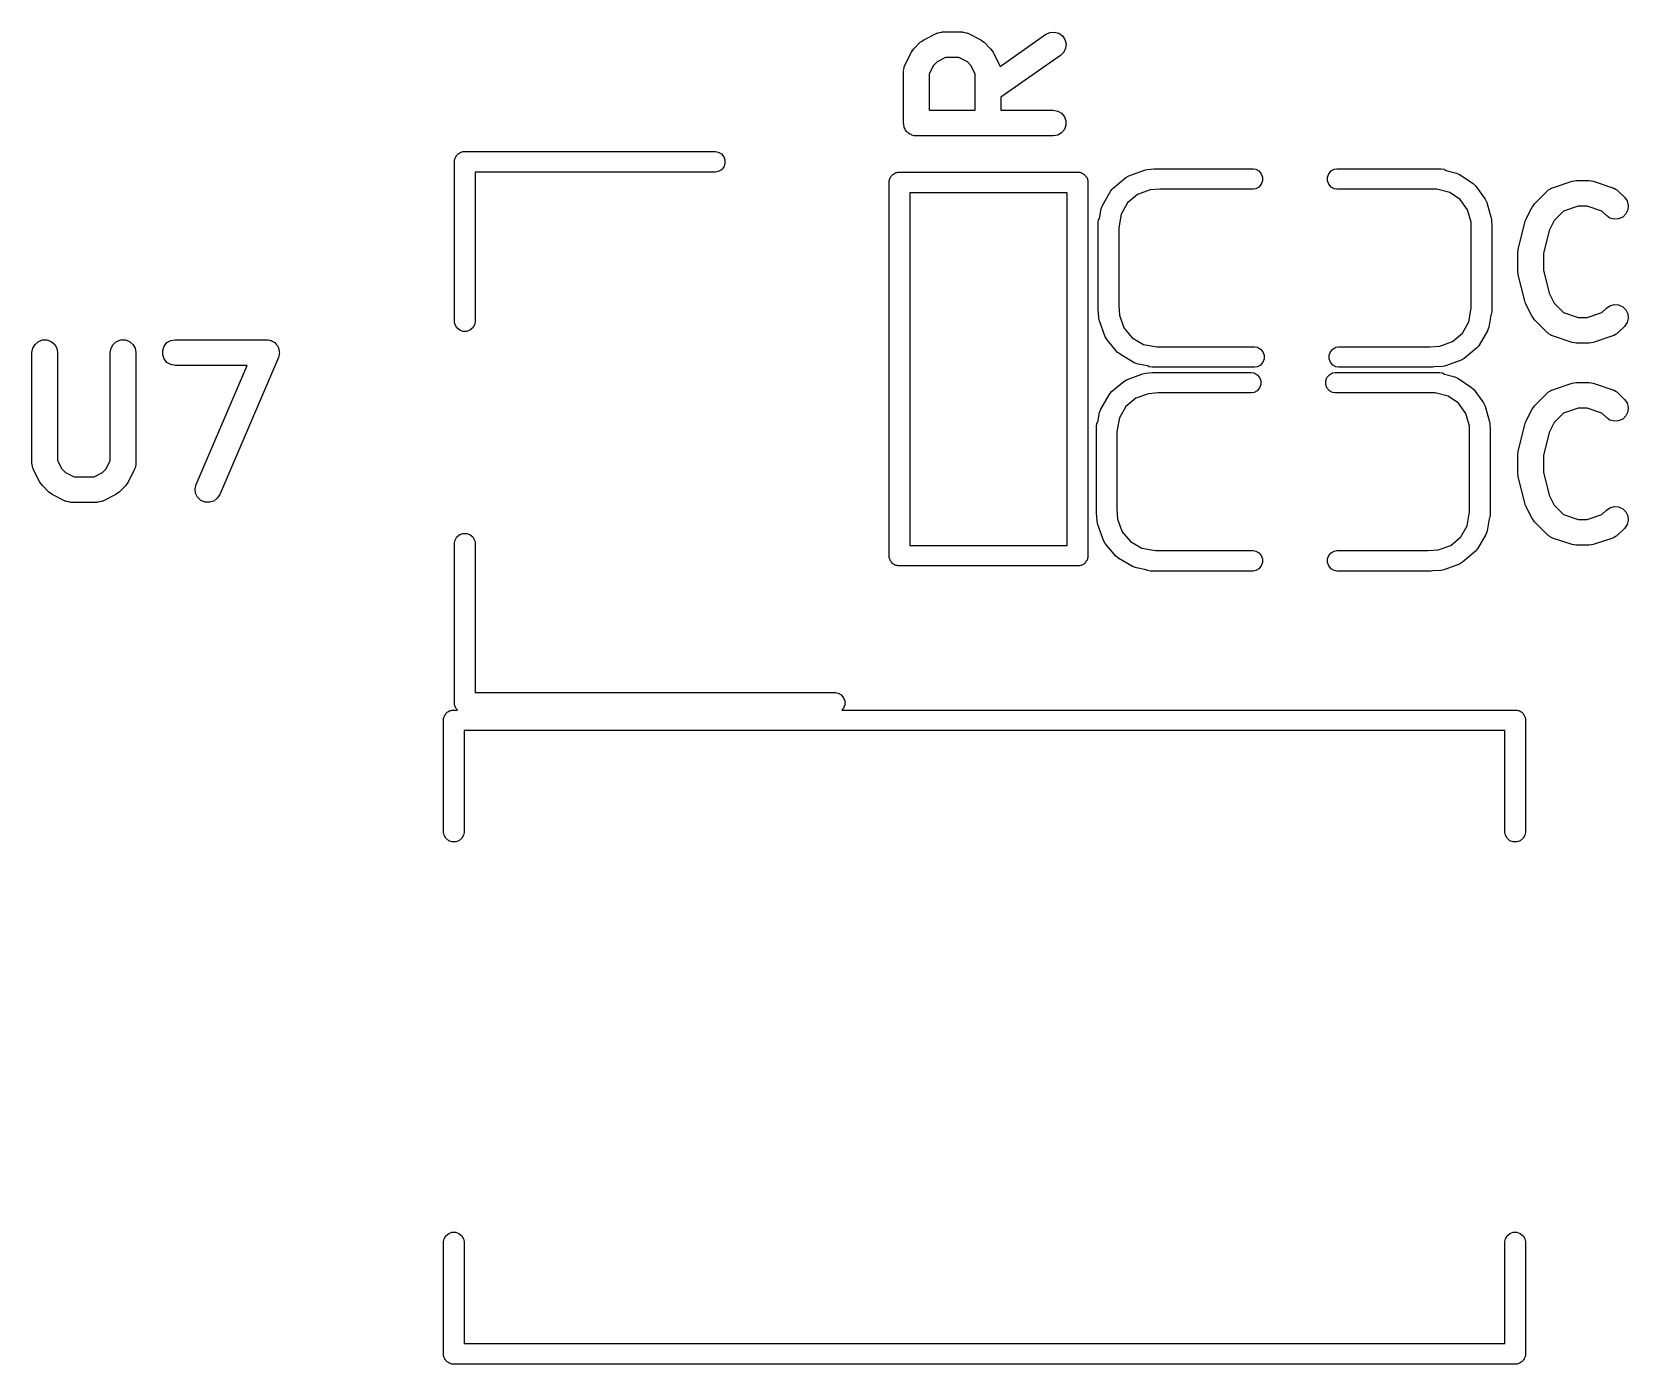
# Model space of a CAD drawing. Extents: x 553.3 to 630.8, y 408.7 to 458.1.
# Drawn here: x 580.46 to 589.78, y 419 to 426.78 of the extents above; entities that cross this region are included whole.
import ezdxf

# ---------------------------------------------------------------- set-up
doc = ezdxf.new("R2010")
doc.units = 0
doc.header["$MEASUREMENT"] = 0
doc.layers.add('BLACK', color=7, linetype='CONTINUOUS')

msp = doc.modelspace()

# ---------------------------------------------------------------- linework, layer by layer
at = {"layer": 'BLACK', "linetype": 'CONTINUOUS'}
for p, q in [((585.607, 426.683), (585.645, 426.721)), ((585.645, 426.721), (585.655, 426.728)), ((585.655, 426.728), (585.665, 426.735)), ((585.665, 426.735), (585.741, 426.773)), ((585.741, 426.773), (585.745, 426.774)), ((585.745, 426.774), (585.749, 426.776)), ((585.749, 426.776), (585.757, 426.778)), ((585.757, 426.778), (585.766, 426.78)), ((585.766, 426.78), (585.77, 426.78)), ((585.77, 426.78), (585.774, 426.781)), ((585.774, 426.781), (585.889, 426.781)), ((585.889, 426.781), (585.893, 426.78)), ((585.893, 426.78), (585.897, 426.78)), ((585.897, 426.78), (585.906, 426.778)), ((585.906, 426.778), (585.914, 426.776)), ((585.914, 426.776), (585.918, 426.774)), ((585.918, 426.774), (585.922, 426.773)), ((585.922, 426.773), (585.998, 426.735)), ((585.998, 426.735), (586.008, 426.728)), ((586.008, 426.728), (586.018, 426.721)), ((586.018, 426.721), (586.056, 426.683)), ((586.111, 426.58), (586.379, 426.767)), ((586.379, 426.767), (586.403, 426.778)), ((586.403, 426.778), (586.428, 426.78)), ((586.428, 426.78), (586.454, 426.774)), ((586.454, 426.774), (586.475, 426.759)), ((586.475, 426.759), (586.49, 426.737)), ((586.49, 426.737), (586.497, 426.712)), ((586.497, 426.712), (586.494, 426.686)), ((585.555, 426.587), (585.593, 426.663)), ((585.593, 426.663), (585.6, 426.673)), ((585.6, 426.673), (585.607, 426.683)), ((585.792, 426.631), (585.743, 426.606)), ((585.871, 426.631), (585.792, 426.631)), ((585.92, 426.606), (585.871, 426.631)), ((586.056, 426.683), (586.063, 426.673)), ((586.063, 426.673), (586.07, 426.663)), ((586.07, 426.663), (586.108, 426.587)), ((586.465, 426.644), (586.116, 426.4)), ((586.483, 426.663), (586.465, 426.644)), ((586.494, 426.686), (586.483, 426.663)), ((585.547, 426.562), (585.55, 426.57)), ((585.548, 426.558), (585.547, 426.562)), ((585.547, 426.553), (585.548, 426.558)), ((585.547, 426.249), (585.547, 426.553)), ((585.55, 426.57), (585.551, 426.579)), ((585.551, 426.579), (585.554, 426.583)), ((585.554, 426.583), (585.555, 426.587)), ((585.722, 426.585), (585.697, 426.536)), ((585.697, 426.536), (585.697, 426.324)), ((585.743, 426.606), (585.722, 426.585)), ((585.941, 426.585), (585.92, 426.606)), ((585.966, 426.536), (585.941, 426.585)), ((585.966, 426.324), (585.966, 426.536)), ((586.108, 426.587), (586.109, 426.583)), ((586.109, 426.583), (586.111, 426.58)), ((586.116, 426.4), (586.116, 426.324)), ((585.548, 426.242), (585.547, 426.249)), ((585.697, 426.324), (585.966, 426.324)), ((586.116, 426.324), (586.422, 426.324)), ((586.422, 426.324), (586.448, 426.319)), ((586.448, 426.319), (586.47, 426.306)), ((586.47, 426.306), (586.487, 426.286)), ((586.487, 426.286), (586.496, 426.262)), ((586.496, 426.262), (586.496, 426.236)), ((585.548, 426.236), (585.548, 426.242)), ((585.55, 426.229), (585.548, 426.236)), ((585.551, 426.223), (585.55, 426.229)), ((585.555, 426.217), (585.551, 426.223)), ((585.557, 426.211), (585.555, 426.217)), ((585.561, 426.206), (585.557, 426.211)), ((585.564, 426.2), (585.561, 426.206)), ((585.569, 426.196), (585.564, 426.2)), ((585.574, 426.191), (585.569, 426.196)), ((585.579, 426.188), (585.574, 426.191)), ((585.584, 426.184), (585.579, 426.188)), ((585.591, 426.181), (585.584, 426.184)), ((585.596, 426.178), (585.591, 426.181)), ((585.603, 426.177), (585.596, 426.178)), ((585.609, 426.175), (585.603, 426.177)), ((585.615, 426.175), (585.609, 426.175)), ((585.622, 426.174), (585.615, 426.175)), ((586.422, 426.174), (585.622, 426.174)), ((586.448, 426.178), (586.422, 426.174)), ((586.47, 426.191), (586.448, 426.178)), ((586.487, 426.211), (586.47, 426.191)), ((586.496, 426.236), (586.487, 426.211)), ((582.935, 426.057), (582.937, 426.061)), ((582.937, 426.061), (582.941, 426.065)), ((582.941, 426.065), (582.945, 426.069)), ((582.945, 426.069), (582.949, 426.071)), ((582.949, 426.071), (582.954, 426.075)), ((582.954, 426.075), (582.959, 426.077)), ((582.959, 426.077), (582.963, 426.079)), ((582.963, 426.079), (582.968, 426.08)), ((582.968, 426.08), (582.973, 426.082)), ((582.973, 426.082), (582.979, 426.082)), ((582.979, 426.082), (582.979, 426.082)), ((582.979, 426.082), (584.449, 426.082)), ((584.449, 426.082), (584.465, 426.079)), ((584.465, 426.079), (584.483, 426.069)), ((584.483, 426.069), (584.497, 426.052)), ((582.924, 426.033), (582.926, 426.038)), ((582.924, 426.027), (582.924, 426.033)), ((582.924, 425.087), (582.924, 426.027)), ((582.924, 426.027), (582.924, 426.027)), ((582.926, 426.038), (582.927, 426.043)), ((582.927, 426.043), (582.929, 426.047)), ((582.929, 426.047), (582.931, 426.052)), ((582.931, 426.052), (582.935, 426.057)), ((584.483, 425.975), (584.465, 425.965)), ((584.497, 425.992), (584.483, 425.975)), ((584.497, 426.052), (584.504, 426.033)), ((584.504, 426.011), (584.497, 425.992)), ((584.504, 426.033), (584.504, 426.011)), ((586.863, 425.941), (586.955, 425.974)), ((586.955, 425.974), (586.963, 425.976)), ((586.963, 425.976), (586.972, 425.978)), ((586.972, 425.978), (586.992, 425.979)), ((586.992, 425.979), (586.993, 425.979)), ((586.993, 425.979), (587.009, 425.982)), ((587.009, 425.982), (587.589, 425.982)), ((587.589, 425.982), (587.605, 425.979)), ((587.605, 425.979), (587.623, 425.969)), ((587.623, 425.969), (587.637, 425.952)), ((588.031, 425.952), (588.045, 425.969)), ((588.045, 425.969), (588.063, 425.979)), ((588.063, 425.979), (588.079, 425.982)), ((588.079, 425.982), (588.689, 425.982)), ((588.689, 425.982), (588.705, 425.979)), ((588.705, 425.979), (588.717, 425.972)), ((588.717, 425.972), (588.777, 425.957)), ((584.449, 425.962), (583.044, 425.962)), ((583.044, 425.962), (583.044, 425.087)), ((584.465, 425.965), (584.449, 425.962)), ((585.464, 425.913), (585.466, 425.918)), ((585.464, 425.907), (585.464, 425.913)), ((585.464, 425.057), (585.464, 425.907)), ((585.464, 425.907), (585.464, 425.907)), ((585.466, 425.918), (585.467, 425.923)), ((585.467, 425.923), (585.469, 425.927)), ((585.469, 425.927), (585.471, 425.932)), ((585.471, 425.932), (585.475, 425.937)), ((585.475, 425.937), (585.477, 425.941)), ((585.477, 425.941), (585.481, 425.945)), ((585.481, 425.945), (585.485, 425.949)), ((585.485, 425.949), (585.489, 425.951)), ((585.489, 425.951), (585.494, 425.955)), ((585.494, 425.955), (585.499, 425.957)), ((585.499, 425.957), (585.503, 425.959)), ((585.503, 425.959), (585.508, 425.96)), ((585.508, 425.96), (585.513, 425.962)), ((585.513, 425.962), (585.519, 425.962)), ((585.519, 425.962), (585.519, 425.962)), ((585.519, 425.962), (586.569, 425.962)), ((586.569, 425.962), (586.569, 425.962)), ((586.569, 425.962), (586.575, 425.962)), ((586.575, 425.962), (586.58, 425.96)), ((586.58, 425.96), (586.585, 425.959)), ((586.585, 425.959), (586.589, 425.957)), ((586.589, 425.957), (586.594, 425.955)), ((586.594, 425.955), (586.599, 425.951)), ((586.599, 425.951), (586.603, 425.949)), ((586.603, 425.949), (586.607, 425.945)), ((586.607, 425.945), (586.611, 425.941)), ((586.611, 425.941), (586.613, 425.937)), ((586.613, 425.937), (586.617, 425.932)), ((586.617, 425.932), (586.619, 425.927)), ((586.619, 425.927), (586.621, 425.923)), ((586.621, 425.923), (586.622, 425.918)), ((586.622, 425.918), (586.624, 425.913)), ((586.624, 425.913), (586.624, 425.907)), ((586.624, 425.907), (586.624, 425.907)), ((586.624, 425.907), (586.624, 423.717)), ((586.771, 425.868), (586.845, 425.93)), ((586.845, 425.93), (586.863, 425.941)), ((586.863, 425.941), (586.863, 425.941)), ((587.623, 425.875), (587.605, 425.865)), ((587.637, 425.892), (587.623, 425.875)), ((587.637, 425.952), (587.644, 425.933)), ((587.644, 425.911), (587.637, 425.892)), ((587.644, 425.933), (587.644, 425.911)), ((588.024, 425.933), (588.031, 425.952)), ((588.024, 425.911), (588.024, 425.933)), ((588.031, 425.892), (588.024, 425.911)), ((588.045, 425.875), (588.031, 425.892)), ((588.063, 425.865), (588.045, 425.875)), ((588.777, 425.957), (588.796, 425.949)), ((588.796, 425.949), (588.875, 425.895)), ((588.875, 425.895), (588.89, 425.881)), ((588.89, 425.881), (588.89, 425.881)), ((588.89, 425.881), (588.946, 425.804)), ((589.339, 425.871), (589.453, 425.909)), ((589.453, 425.909), (589.465, 425.911)), ((589.465, 425.911), (589.477, 425.913)), ((589.477, 425.913), (589.553, 425.913)), ((589.553, 425.913), (589.565, 425.911)), ((589.565, 425.911), (589.577, 425.909)), ((589.577, 425.909), (589.691, 425.871)), ((586.504, 425.842), (585.584, 425.842)), ((585.584, 425.842), (585.584, 423.782)), ((586.504, 425.067), (586.504, 425.842)), ((586.709, 425.768), (586.758, 425.852)), ((586.758, 425.852), (586.766, 425.862)), ((586.758, 425.852), (586.758, 425.852)), ((586.766, 425.862), (586.771, 425.868)), ((586.771, 425.868), (586.771, 425.868)), ((586.856, 425.783), (586.818, 425.717)), ((586.914, 425.832), (586.856, 425.783)), ((586.988, 425.858), (586.914, 425.832)), ((587.045, 425.862), (586.988, 425.858)), ((587.047, 425.862), (587.045, 425.862)), ((587.589, 425.862), (587.047, 425.862)), ((587.605, 425.865), (587.589, 425.862)), ((588.079, 425.862), (588.063, 425.865)), ((588.663, 425.862), (588.079, 425.862)), ((588.738, 425.843), (588.663, 425.862)), ((588.799, 425.802), (588.738, 425.843)), ((588.842, 425.742), (588.799, 425.802)), ((588.946, 425.804), (588.946, 425.804)), ((588.946, 425.804), (588.955, 425.785)), ((588.955, 425.785), (588.981, 425.694)), ((589.234, 425.777), (589.31, 425.853)), ((589.31, 425.853), (589.313, 425.856)), ((589.313, 425.856), (589.316, 425.859)), ((589.316, 425.859), (589.324, 425.863)), ((589.324, 425.863), (589.331, 425.868)), ((589.331, 425.868), (589.335, 425.869)), ((589.335, 425.869), (589.339, 425.871)), ((589.691, 425.871), (589.695, 425.869)), ((589.695, 425.869), (589.699, 425.868)), ((589.699, 425.868), (589.707, 425.863)), ((589.707, 425.863), (589.714, 425.859)), ((589.714, 425.859), (589.717, 425.856)), ((589.717, 425.856), (589.721, 425.853)), ((589.721, 425.853), (589.759, 425.815)), ((589.759, 425.815), (589.774, 425.794)), ((589.774, 425.794), (589.78, 425.768)), ((586.687, 425.683), (586.692, 425.692)), ((586.692, 425.692), (586.702, 425.748)), ((586.702, 425.748), (586.707, 425.763)), ((586.702, 425.748), (586.702, 425.748)), ((586.707, 425.763), (586.709, 425.768)), ((586.709, 425.768), (586.709, 425.768)), ((586.818, 425.717), (586.804, 425.637)), ((588.863, 425.669), (588.842, 425.742)), ((588.981, 425.694), (588.982, 425.686)), ((589.181, 425.681), (589.22, 425.757)), ((589.22, 425.757), (589.227, 425.767)), ((589.227, 425.767), (589.234, 425.777)), ((589.403, 425.734), (589.348, 425.679)), ((589.489, 425.763), (589.403, 425.734)), ((589.541, 425.763), (589.489, 425.763)), ((589.627, 425.734), (589.541, 425.763)), ((589.653, 425.709), (589.627, 425.734)), ((589.674, 425.694), (589.653, 425.709)), ((589.699, 425.687), (589.674, 425.694)), ((589.725, 425.689), (589.699, 425.687)), ((589.749, 425.7), (589.725, 425.689)), ((589.767, 425.719), (589.749, 425.7)), ((589.778, 425.742), (589.767, 425.719)), ((589.78, 425.768), (589.778, 425.742)), ((586.684, 425.667), (586.687, 425.683)), ((586.684, 425.157), (586.684, 425.667)), ((586.804, 425.637), (586.804, 425.185)), ((588.864, 425.632), (588.863, 425.669)), ((588.864, 425.167), (588.864, 425.632)), ((588.982, 425.686), (588.983, 425.679)), ((588.983, 425.679), (588.984, 425.649)), ((588.984, 425.649), (588.984, 425.647)), ((588.984, 425.647), (588.984, 425.147)), ((589.138, 425.513), (589.176, 425.666)), ((589.176, 425.666), (589.179, 425.673)), ((589.179, 425.673), (589.181, 425.681)), ((589.319, 425.621), (589.285, 425.486)), ((589.348, 425.679), (589.319, 425.621)), ((589.135, 425.495), (589.137, 425.504)), ((589.137, 425.504), (589.138, 425.513)), ((589.135, 425.381), (589.135, 425.495)), ((589.285, 425.486), (589.285, 425.39)), ((589.137, 425.372), (589.135, 425.381)), ((589.138, 425.363), (589.137, 425.372)), ((589.176, 425.21), (589.138, 425.363)), ((589.285, 425.39), (589.319, 425.255)), ((589.319, 425.255), (589.348, 425.197)), ((586.687, 425.142), (586.684, 425.157)), ((586.688, 425.11), (586.687, 425.142)), ((586.804, 425.185), (586.804, 425.183)), ((586.804, 425.183), (586.808, 425.126)), ((588.85, 425.087), (588.864, 425.167)), ((588.979, 425.127), (588.966, 425.056)), ((588.981, 425.131), (588.979, 425.127)), ((588.984, 425.147), (588.981, 425.131)), ((589.179, 425.203), (589.176, 425.21)), ((589.181, 425.195), (589.179, 425.203)), ((589.22, 425.119), (589.181, 425.195)), ((589.348, 425.197), (589.403, 425.142)), ((589.403, 425.142), (589.489, 425.113)), ((589.541, 425.113), (589.627, 425.142)), ((589.627, 425.142), (589.653, 425.167)), ((589.653, 425.167), (589.674, 425.182)), ((589.674, 425.182), (589.699, 425.189)), ((589.699, 425.189), (589.725, 425.187)), ((589.725, 425.187), (589.749, 425.176)), ((589.749, 425.176), (589.767, 425.157)), ((589.767, 425.157), (589.778, 425.134)), ((589.778, 425.134), (589.78, 425.108)), ((582.927, 425.071), (582.924, 425.087)), ((582.937, 425.053), (582.927, 425.071)), ((582.954, 425.039), (582.937, 425.053)), ((582.973, 425.032), (582.954, 425.039)), ((583.014, 425.039), (582.995, 425.032)), ((583.031, 425.053), (583.014, 425.039)), ((583.041, 425.071), (583.031, 425.053)), ((583.044, 425.087), (583.041, 425.071)), ((585.464, 424.557), (585.464, 425.057)), ((585.464, 425.057), (585.464, 425.057)), ((586.504, 424.567), (586.504, 425.067)), ((586.69, 425.101), (586.688, 425.11)), ((586.692, 425.093), (586.69, 425.101)), ((586.725, 425.001), (586.692, 425.093)), ((586.808, 425.126), (586.834, 425.052)), ((586.834, 425.052), (586.883, 424.994)), ((588.812, 425.021), (588.85, 425.087)), ((588.959, 425.036), (588.91, 424.952)), ((588.963, 425.046), (588.959, 425.036)), ((588.959, 425.036), (588.959, 425.036)), ((588.966, 425.056), (588.963, 425.046)), ((588.966, 425.056), (588.966, 425.056)), ((589.227, 425.109), (589.22, 425.119)), ((589.234, 425.099), (589.227, 425.109)), ((589.31, 425.023), (589.234, 425.099)), ((589.489, 425.113), (589.541, 425.113)), ((589.759, 425.061), (589.721, 425.023)), ((589.774, 425.083), (589.759, 425.061)), ((589.78, 425.108), (589.774, 425.083)), ((580.46, 424.934), (580.473, 424.956)), ((580.473, 424.956), (580.493, 424.973)), ((580.493, 424.973), (580.517, 424.982)), ((580.517, 424.982), (580.543, 424.982)), ((580.543, 424.982), (580.568, 424.973)), ((580.568, 424.973), (580.588, 424.956)), ((580.588, 424.956), (580.601, 424.934)), ((580.917, 424.934), (580.93, 424.956)), ((580.93, 424.956), (580.95, 424.973)), ((580.95, 424.973), (580.975, 424.982)), ((580.975, 424.982), (581.001, 424.982)), ((581.001, 424.982), (581.025, 424.973)), ((581.025, 424.973), (581.045, 424.956)), ((581.045, 424.956), (581.058, 424.934)), ((581.219, 424.921), (581.227, 424.946)), ((581.227, 424.946), (581.244, 424.966)), ((581.244, 424.966), (581.267, 424.979)), ((581.267, 424.979), (581.292, 424.983)), ((581.292, 424.983), (581.826, 424.983)), ((581.826, 424.983), (581.834, 424.982)), ((581.834, 424.982), (581.843, 424.981)), ((581.843, 424.981), (581.847, 424.979)), ((581.847, 424.979), (581.851, 424.979)), ((581.851, 424.979), (581.859, 424.974)), ((581.859, 424.974), (581.867, 424.971)), ((581.867, 424.971), (581.87, 424.968)), ((581.87, 424.968), (581.874, 424.966)), ((581.874, 424.966), (581.879, 424.959)), ((581.879, 424.959), (581.886, 424.953)), ((581.886, 424.953), (581.888, 424.949)), ((581.888, 424.949), (581.891, 424.946)), ((581.891, 424.946), (581.894, 424.937)), ((582.995, 425.032), (582.973, 425.032)), ((586.736, 424.983), (586.725, 425.001)), ((586.725, 425.001), (586.725, 425.001)), ((586.798, 424.909), (586.736, 424.983)), ((586.883, 424.994), (586.949, 424.956)), ((586.949, 424.956), (587.029, 424.942)), ((587.029, 424.942), (587.599, 424.942)), ((587.599, 424.942), (587.615, 424.939)), ((588.073, 424.939), (588.089, 424.942)), ((588.089, 424.942), (588.621, 424.942)), ((588.621, 424.942), (588.623, 424.942)), ((588.623, 424.942), (588.68, 424.946)), ((588.68, 424.946), (588.754, 424.972)), ((588.754, 424.972), (588.812, 425.021)), ((588.906, 424.946), (588.897, 424.936)), ((588.91, 424.952), (588.906, 424.946)), ((588.91, 424.952), (588.91, 424.952)), ((589.313, 425.021), (589.31, 425.023)), ((589.316, 425.017), (589.313, 425.021)), ((589.324, 425.013), (589.316, 425.017)), ((589.331, 425.008), (589.324, 425.013)), ((589.335, 425.007), (589.331, 425.008)), ((589.339, 425.005), (589.335, 425.007)), ((589.453, 424.967), (589.339, 425.005)), ((589.465, 424.965), (589.453, 424.967)), ((589.477, 424.963), (589.465, 424.965)), ((589.553, 424.963), (589.477, 424.963)), ((589.565, 424.965), (589.553, 424.963)), ((589.577, 424.967), (589.565, 424.965)), ((589.691, 425.005), (589.577, 424.967)), ((589.695, 425.007), (589.691, 425.005)), ((589.699, 425.008), (589.695, 425.007)), ((589.707, 425.013), (589.699, 425.008)), ((589.714, 425.017), (589.707, 425.013)), ((589.717, 425.021), (589.714, 425.017)), ((589.721, 425.023), (589.717, 425.021)), ((580.455, 424.908), (580.46, 424.934)), ((580.455, 424.26), (580.455, 424.908)), ((580.601, 424.934), (580.605, 424.908)), ((580.605, 424.908), (580.605, 424.278)), ((580.913, 424.908), (580.917, 424.934)), ((580.913, 424.278), (580.913, 424.908)), ((581.058, 424.934), (581.063, 424.908)), ((581.063, 424.908), (581.063, 424.26)), ((581.219, 424.895), (581.219, 424.921)), ((581.227, 424.871), (581.219, 424.895)), ((581.244, 424.851), (581.227, 424.871)), ((581.267, 424.838), (581.244, 424.851)), ((581.895, 424.879), (581.552, 424.079)), ((581.894, 424.937), (581.898, 424.93)), ((581.897, 424.887), (581.895, 424.879)), ((581.9, 424.895), (581.897, 424.887)), ((581.898, 424.93), (581.898, 424.925)), ((581.898, 424.925), (581.9, 424.921)), ((581.9, 424.921), (581.9, 424.912)), ((581.9, 424.912), (581.901, 424.904)), ((581.901, 424.904), (581.9, 424.9)), ((581.9, 424.9), (581.9, 424.895)), ((586.804, 424.904), (586.798, 424.909)), ((586.798, 424.909), (586.798, 424.909)), ((586.814, 424.896), (586.804, 424.904)), ((586.898, 424.847), (586.814, 424.896)), ((586.814, 424.896), (586.814, 424.896)), ((586.907, 424.844), (586.898, 424.847)), ((586.898, 424.847), (586.898, 424.847)), ((587.615, 424.939), (587.633, 424.929)), ((587.633, 424.929), (587.647, 424.912)), ((587.647, 424.852), (587.633, 424.835)), ((587.647, 424.912), (587.654, 424.893)), ((587.654, 424.871), (587.647, 424.852)), ((587.654, 424.893), (587.654, 424.871)), ((588.034, 424.893), (588.041, 424.912)), ((588.034, 424.871), (588.034, 424.893)), ((588.041, 424.852), (588.034, 424.871)), ((588.041, 424.912), (588.055, 424.929)), ((588.055, 424.835), (588.041, 424.852)), ((588.055, 424.929), (588.073, 424.939)), ((588.805, 424.863), (588.713, 424.83)), ((588.823, 424.874), (588.805, 424.863)), ((588.805, 424.863), (588.805, 424.863)), ((588.897, 424.936), (588.823, 424.874)), ((588.897, 424.936), (588.897, 424.936)), ((581.292, 424.833), (581.267, 424.838)), ((581.712, 424.833), (581.292, 424.833)), ((581.414, 424.138), (581.712, 424.833)), ((586.853, 424.751), (586.945, 424.784)), ((586.918, 424.84), (586.907, 424.844)), ((586.974, 424.83), (586.918, 424.84)), ((586.918, 424.84), (586.918, 424.84)), ((586.945, 424.784), (586.953, 424.786)), ((586.953, 424.786), (586.962, 424.788)), ((586.962, 424.788), (586.982, 424.789)), ((586.983, 424.825), (586.974, 424.83)), ((586.982, 424.789), (586.983, 424.789)), ((586.999, 424.822), (586.983, 424.825)), ((586.983, 424.789), (586.999, 424.792)), ((587.599, 424.822), (586.999, 424.822)), ((586.999, 424.792), (587.579, 424.792)), ((587.579, 424.792), (587.595, 424.789)), ((587.595, 424.789), (587.613, 424.779)), ((587.615, 424.825), (587.599, 424.822)), ((587.613, 424.779), (587.627, 424.762)), ((587.633, 424.835), (587.615, 424.825)), ((587.627, 424.762), (587.634, 424.743)), ((588.014, 424.743), (588.021, 424.762)), ((588.021, 424.762), (588.035, 424.779)), ((588.035, 424.779), (588.053, 424.789)), ((588.053, 424.789), (588.069, 424.792)), ((588.073, 424.825), (588.055, 424.835)), ((588.069, 424.792), (588.679, 424.792)), ((588.089, 424.822), (588.073, 424.825)), ((588.639, 424.822), (588.089, 424.822)), ((588.649, 424.824), (588.639, 424.822)), ((588.696, 424.826), (588.649, 424.824)), ((588.679, 424.792), (588.695, 424.789)), ((588.695, 424.789), (588.707, 424.782)), ((588.705, 424.828), (588.696, 424.826)), ((588.713, 424.83), (588.705, 424.828)), ((588.707, 424.782), (588.767, 424.767)), ((588.767, 424.767), (588.786, 424.759)), ((588.786, 424.759), (588.865, 424.705)), ((586.699, 424.578), (586.748, 424.662)), ((586.748, 424.662), (586.755, 424.67)), ((586.748, 424.662), (586.748, 424.662)), ((586.755, 424.67), (586.761, 424.678)), ((586.761, 424.678), (586.835, 424.74)), ((586.761, 424.678), (586.761, 424.678)), ((586.835, 424.74), (586.853, 424.751)), ((586.853, 424.751), (586.853, 424.751)), ((586.978, 424.668), (586.904, 424.642)), ((587.035, 424.672), (586.978, 424.668)), ((587.037, 424.672), (587.035, 424.672)), ((587.579, 424.672), (587.037, 424.672)), ((587.595, 424.675), (587.579, 424.672)), ((587.613, 424.685), (587.595, 424.675)), ((587.627, 424.702), (587.613, 424.685)), ((587.634, 424.721), (587.627, 424.702)), ((587.634, 424.743), (587.634, 424.721)), ((588.014, 424.721), (588.014, 424.743)), ((588.021, 424.702), (588.014, 424.721)), ((588.035, 424.685), (588.021, 424.702)), ((588.053, 424.675), (588.035, 424.685)), ((588.069, 424.672), (588.053, 424.675)), ((588.653, 424.672), (588.069, 424.672)), ((588.728, 424.653), (588.653, 424.672)), ((588.865, 424.705), (588.88, 424.691)), ((588.88, 424.691), (588.88, 424.691)), ((588.88, 424.691), (588.936, 424.614)), ((589.234, 424.597), (589.31, 424.673)), ((589.31, 424.673), (589.313, 424.676)), ((589.313, 424.676), (589.316, 424.679)), ((589.316, 424.679), (589.324, 424.683)), ((589.324, 424.683), (589.331, 424.688)), ((589.331, 424.688), (589.335, 424.689)), ((589.335, 424.689), (589.339, 424.691)), ((589.339, 424.691), (589.453, 424.729)), ((589.453, 424.729), (589.465, 424.731)), ((589.465, 424.731), (589.477, 424.733)), ((589.477, 424.733), (589.553, 424.733)), ((589.553, 424.733), (589.565, 424.731)), ((589.565, 424.731), (589.577, 424.729)), ((589.577, 424.729), (589.691, 424.691)), ((589.691, 424.691), (589.695, 424.689)), ((589.695, 424.689), (589.699, 424.688)), ((589.699, 424.688), (589.707, 424.683)), ((589.707, 424.683), (589.714, 424.679)), ((589.714, 424.679), (589.717, 424.676)), ((589.717, 424.676), (589.721, 424.673)), ((589.721, 424.673), (589.759, 424.635)), ((586.692, 424.558), (586.697, 424.572)), ((586.697, 424.572), (586.699, 424.578)), ((586.699, 424.578), (586.699, 424.578)), ((586.846, 424.593), (586.808, 424.527)), ((586.904, 424.642), (586.846, 424.593)), ((588.789, 424.612), (588.728, 424.653)), ((588.832, 424.552), (588.789, 424.612)), ((588.936, 424.614), (588.936, 424.614)), ((588.936, 424.614), (588.945, 424.595)), ((588.945, 424.595), (588.971, 424.504)), ((589.181, 424.501), (589.22, 424.577)), ((589.22, 424.577), (589.227, 424.587)), ((589.227, 424.587), (589.234, 424.597)), ((589.489, 424.583), (589.403, 424.554)), ((589.541, 424.583), (589.489, 424.583)), ((589.627, 424.554), (589.541, 424.583)), ((589.759, 424.635), (589.774, 424.614)), ((589.774, 424.614), (589.78, 424.588)), ((589.78, 424.588), (589.778, 424.562)), ((585.464, 423.733), (585.464, 424.557)), ((585.464, 424.557), (585.464, 424.557)), ((586.504, 423.782), (586.504, 424.567)), ((586.504, 424.567), (586.504, 424.567)), ((586.674, 424.477), (586.677, 424.493)), ((586.674, 423.967), (586.674, 424.477)), ((586.677, 424.493), (586.682, 424.502)), ((586.682, 424.502), (586.692, 424.558)), ((586.692, 424.558), (586.692, 424.558)), ((586.808, 424.527), (586.794, 424.447)), ((588.853, 424.479), (588.832, 424.552)), ((588.854, 424.442), (588.853, 424.479)), ((588.971, 424.504), (588.972, 424.496)), ((588.972, 424.496), (588.973, 424.489)), ((588.973, 424.489), (588.974, 424.459)), ((589.138, 424.333), (589.176, 424.486)), ((589.176, 424.486), (589.179, 424.493)), ((589.179, 424.493), (589.181, 424.501)), ((589.348, 424.499), (589.319, 424.441)), ((589.403, 424.554), (589.348, 424.499)), ((589.653, 424.529), (589.627, 424.554)), ((589.674, 424.514), (589.653, 424.529)), ((589.699, 424.507), (589.674, 424.514)), ((589.725, 424.509), (589.699, 424.507)), ((589.749, 424.52), (589.725, 424.509)), ((589.767, 424.539), (589.749, 424.52)), ((589.778, 424.562), (589.767, 424.539)), ((586.794, 424.447), (586.794, 423.995)), ((588.854, 423.977), (588.854, 424.442)), ((588.974, 424.459), (588.974, 424.457)), ((588.974, 424.457), (588.974, 423.957)), ((589.319, 424.441), (589.285, 424.306)), ((589.135, 424.315), (589.137, 424.324)), ((589.135, 424.201), (589.135, 424.315)), ((589.137, 424.324), (589.138, 424.333)), ((589.285, 424.306), (589.285, 424.21)), ((580.456, 424.256), (580.455, 424.26)), ((580.456, 424.252), (580.456, 424.256)), ((580.458, 424.243), (580.456, 424.252)), ((580.46, 424.235), (580.458, 424.243)), ((580.462, 424.231), (580.46, 424.235)), ((580.463, 424.227), (580.462, 424.231)), ((580.501, 424.151), (580.463, 424.227)), ((580.605, 424.278), (580.63, 424.229)), ((580.63, 424.229), (580.651, 424.208)), ((580.651, 424.208), (580.701, 424.183)), ((580.818, 424.183), (580.867, 424.208)), ((580.867, 424.208), (580.888, 424.229)), ((580.888, 424.229), (580.913, 424.278)), ((581.055, 424.227), (581.017, 424.151)), ((581.056, 424.231), (581.055, 424.227)), ((581.058, 424.235), (581.056, 424.231)), ((581.06, 424.243), (581.058, 424.235)), ((581.062, 424.252), (581.06, 424.243)), ((581.063, 424.26), (581.062, 424.256)), ((581.062, 424.256), (581.062, 424.252)), ((589.137, 424.192), (589.135, 424.201)), ((589.285, 424.21), (589.319, 424.075)), ((580.509, 424.141), (580.501, 424.151)), ((580.516, 424.131), (580.509, 424.141)), ((580.554, 424.093), (580.516, 424.131)), ((580.701, 424.183), (580.818, 424.183)), ((581.003, 424.131), (580.964, 424.093)), ((581.009, 424.141), (581.003, 424.131)), ((581.017, 424.151), (581.009, 424.141)), ((581.408, 424.112), (581.414, 424.138)), ((581.411, 424.086), (581.408, 424.112)), ((589.138, 424.183), (589.137, 424.192)), ((589.176, 424.03), (589.138, 424.183)), ((580.563, 424.086), (580.554, 424.093)), ((580.573, 424.079), (580.563, 424.086)), ((580.649, 424.041), (580.573, 424.079)), ((580.653, 424.04), (580.649, 424.041)), ((580.657, 424.038), (580.653, 424.04)), ((580.666, 424.036), (580.657, 424.038)), ((580.674, 424.034), (580.666, 424.036)), ((580.679, 424.034), (580.674, 424.034)), ((580.683, 424.033), (580.679, 424.034)), ((580.835, 424.033), (580.683, 424.033)), ((580.839, 424.034), (580.835, 424.033)), ((580.844, 424.034), (580.839, 424.034)), ((580.852, 424.036), (580.844, 424.034)), ((580.861, 424.038), (580.852, 424.036)), ((580.865, 424.04), (580.861, 424.038)), ((580.869, 424.041), (580.865, 424.04)), ((580.945, 424.079), (580.869, 424.041)), ((580.955, 424.086), (580.945, 424.079)), ((580.964, 424.093), (580.955, 424.086)), ((581.423, 424.063), (581.411, 424.086)), ((581.442, 424.045), (581.423, 424.063)), ((581.466, 424.035), (581.442, 424.045)), ((581.492, 424.034), (581.466, 424.035)), ((581.517, 424.041), (581.492, 424.034)), ((581.538, 424.057), (581.517, 424.041)), ((581.552, 424.079), (581.538, 424.057)), ((589.179, 424.023), (589.176, 424.03)), ((589.181, 424.015), (589.179, 424.023)), ((589.22, 423.939), (589.181, 424.015)), ((589.319, 424.075), (589.348, 424.017)), ((589.348, 424.017), (589.403, 423.962)), ((589.674, 424.002), (589.699, 424.009)), ((589.699, 424.009), (589.725, 424.007)), ((586.677, 423.952), (586.674, 423.967)), ((586.678, 423.92), (586.677, 423.952)), ((586.68, 423.911), (586.678, 423.92)), ((586.794, 423.995), (586.794, 423.993)), ((586.794, 423.993), (586.798, 423.936)), ((586.798, 423.936), (586.824, 423.862)), ((588.84, 423.897), (588.854, 423.977)), ((588.969, 423.937), (588.956, 423.866)), ((588.971, 423.941), (588.969, 423.937)), ((588.974, 423.957), (588.971, 423.941)), ((589.227, 423.929), (589.22, 423.939)), ((589.234, 423.919), (589.227, 423.929)), ((589.31, 423.843), (589.234, 423.919)), ((589.403, 423.962), (589.489, 423.933)), ((589.489, 423.933), (589.541, 423.933)), ((589.541, 423.933), (589.627, 423.962)), ((589.627, 423.962), (589.653, 423.987)), ((589.653, 423.987), (589.674, 424.002)), ((589.725, 424.007), (589.749, 423.996)), ((589.749, 423.996), (589.767, 423.977)), ((589.767, 423.977), (589.778, 423.954)), ((589.78, 423.928), (589.774, 423.903)), ((589.778, 423.954), (589.78, 423.928)), ((582.927, 423.813), (582.937, 423.831)), ((582.937, 423.831), (582.954, 423.845)), ((582.954, 423.845), (582.973, 423.852)), ((582.973, 423.852), (582.995, 423.852)), ((582.995, 423.852), (583.014, 423.845)), ((583.014, 423.845), (583.031, 423.831)), ((583.031, 423.831), (583.041, 423.813)), ((586.682, 423.903), (586.68, 423.911)), ((586.715, 423.811), (586.682, 423.903)), ((586.824, 423.862), (586.873, 423.804)), ((588.744, 423.782), (588.802, 423.831)), ((588.802, 423.831), (588.84, 423.897)), ((588.949, 423.846), (588.9, 423.762)), ((588.952, 423.855), (588.949, 423.846)), ((588.949, 423.846), (588.949, 423.846)), ((588.956, 423.866), (588.952, 423.855)), ((588.956, 423.866), (588.956, 423.866)), ((589.313, 423.841), (589.31, 423.843)), ((589.316, 423.837), (589.313, 423.841)), ((589.324, 423.833), (589.316, 423.837)), ((589.331, 423.828), (589.324, 423.833)), ((589.335, 423.827), (589.331, 423.828)), ((589.339, 423.825), (589.335, 423.827)), ((589.453, 423.787), (589.339, 423.825)), ((589.691, 423.825), (589.577, 423.787)), ((589.695, 423.827), (589.691, 423.825)), ((589.699, 423.828), (589.695, 423.827)), ((589.707, 423.833), (589.699, 423.828)), ((589.714, 423.837), (589.707, 423.833)), ((589.717, 423.841), (589.714, 423.837)), ((589.721, 423.843), (589.717, 423.841)), ((589.759, 423.881), (589.721, 423.843)), ((589.774, 423.903), (589.759, 423.881)), ((582.924, 423.797), (582.927, 423.813)), ((582.924, 422.857), (582.924, 423.797)), ((583.041, 423.813), (583.044, 423.797)), ((583.044, 423.797), (583.044, 422.922)), ((585.464, 423.711), (585.464, 423.733)), ((585.584, 423.782), (586.504, 423.782)), ((586.726, 423.793), (586.715, 423.811)), ((586.715, 423.811), (586.715, 423.811)), ((586.788, 423.719), (586.726, 423.793)), ((586.873, 423.804), (586.939, 423.766)), ((586.939, 423.766), (587.019, 423.752)), ((587.019, 423.752), (587.589, 423.752)), ((587.589, 423.752), (587.605, 423.749)), ((587.605, 423.749), (587.623, 423.739)), ((587.623, 423.739), (587.637, 423.722)), ((588.031, 423.722), (588.045, 423.739)), ((588.045, 423.739), (588.063, 423.749)), ((588.063, 423.749), (588.079, 423.752)), ((588.079, 423.752), (588.611, 423.752)), ((588.611, 423.752), (588.613, 423.752)), ((588.613, 423.752), (588.67, 423.756)), ((588.67, 423.756), (588.744, 423.782)), ((588.887, 423.746), (588.813, 423.684)), ((588.896, 423.757), (588.887, 423.746)), ((588.887, 423.746), (588.887, 423.746)), ((588.9, 423.762), (588.896, 423.757)), ((588.9, 423.762), (588.9, 423.762)), ((589.465, 423.785), (589.453, 423.787)), ((589.477, 423.783), (589.465, 423.785)), ((589.553, 423.783), (589.477, 423.783)), ((589.565, 423.785), (589.553, 423.783)), ((589.577, 423.787), (589.565, 423.785)), ((585.466, 423.706), (585.464, 423.711)), ((585.467, 423.701), (585.466, 423.706)), ((585.469, 423.697), (585.467, 423.701)), ((585.471, 423.692), (585.469, 423.697)), ((585.475, 423.687), (585.471, 423.692)), ((585.477, 423.683), (585.475, 423.687)), ((585.481, 423.679), (585.477, 423.683)), ((585.485, 423.675), (585.481, 423.679)), ((585.489, 423.673), (585.485, 423.675)), ((585.494, 423.669), (585.489, 423.673)), ((585.499, 423.667), (585.494, 423.669)), ((585.503, 423.665), (585.499, 423.667)), ((585.508, 423.664), (585.503, 423.665)), ((585.513, 423.662), (585.508, 423.664)), ((585.519, 423.662), (585.513, 423.662)), ((586.569, 423.662), (585.519, 423.662)), ((585.519, 423.662), (585.519, 423.662)), ((586.575, 423.662), (586.569, 423.662)), ((586.569, 423.662), (586.569, 423.662)), ((586.58, 423.664), (586.575, 423.662)), ((586.585, 423.665), (586.58, 423.664)), ((586.589, 423.667), (586.585, 423.665)), ((586.594, 423.669), (586.589, 423.667)), ((586.599, 423.673), (586.594, 423.669)), ((586.603, 423.675), (586.599, 423.673)), ((586.607, 423.679), (586.603, 423.675)), ((586.611, 423.683), (586.607, 423.679)), ((586.613, 423.687), (586.611, 423.683)), ((586.617, 423.692), (586.613, 423.687)), ((586.619, 423.697), (586.617, 423.692)), ((586.621, 423.701), (586.619, 423.697)), ((586.622, 423.706), (586.621, 423.701)), ((586.624, 423.711), (586.622, 423.706)), ((586.624, 423.717), (586.624, 423.711)), ((586.624, 423.717), (586.624, 423.717)), ((586.797, 423.712), (586.788, 423.719)), ((586.788, 423.719), (586.788, 423.719)), ((586.804, 423.706), (586.797, 423.712)), ((586.888, 423.657), (586.804, 423.706)), ((586.804, 423.706), (586.804, 423.706)), ((586.897, 423.654), (586.888, 423.657)), ((586.888, 423.657), (586.888, 423.657)), ((586.908, 423.65), (586.897, 423.654)), ((586.964, 423.64), (586.908, 423.65)), ((586.908, 423.65), (586.908, 423.65)), ((586.973, 423.635), (586.964, 423.64)), ((586.989, 423.632), (586.973, 423.635)), ((587.605, 423.635), (587.589, 423.632)), ((587.623, 423.645), (587.605, 423.635)), ((587.637, 423.662), (587.623, 423.645)), ((587.637, 423.722), (587.644, 423.703)), ((587.644, 423.681), (587.637, 423.662)), ((587.644, 423.703), (587.644, 423.681)), ((588.024, 423.703), (588.031, 423.722)), ((588.024, 423.681), (588.024, 423.703)), ((588.031, 423.662), (588.024, 423.681)), ((588.045, 423.645), (588.031, 423.662)), ((588.063, 423.635), (588.045, 423.645)), ((588.079, 423.632), (588.063, 423.635)), ((588.686, 423.636), (588.639, 423.634)), ((588.695, 423.638), (588.686, 423.636)), ((588.703, 423.64), (588.695, 423.638)), ((588.795, 423.673), (588.703, 423.64)), ((588.813, 423.684), (588.795, 423.673)), ((588.795, 423.673), (588.795, 423.673)), ((587.589, 423.632), (586.989, 423.632)), ((588.629, 423.632), (588.079, 423.632)), ((588.639, 423.634), (588.629, 423.632)), ((583.044, 422.922), (585.149, 422.922)), ((585.149, 422.922), (585.165, 422.919)), ((585.165, 422.919), (585.183, 422.909)), ((585.183, 422.909), (585.197, 422.892)), ((585.197, 422.892), (585.204, 422.873)), ((582.871, 422.795), (582.873, 422.799)), ((582.873, 422.799), (582.877, 422.803)), ((582.877, 422.803), (582.881, 422.807)), ((582.881, 422.807), (582.885, 422.809)), ((582.885, 422.809), (582.89, 422.813)), ((582.89, 422.813), (582.895, 422.815)), ((582.895, 422.815), (582.899, 422.817)), ((582.899, 422.817), (582.904, 422.818)), ((582.904, 422.818), (582.909, 422.82)), ((582.909, 422.82), (582.915, 422.82)), ((582.915, 422.82), (582.915, 422.82)), ((582.915, 422.82), (582.941, 422.82)), ((582.924, 422.851), (582.924, 422.857)), ((582.924, 422.857), (582.924, 422.857)), ((582.926, 422.846), (582.924, 422.851)), ((582.927, 422.841), (582.926, 422.846)), ((582.929, 422.837), (582.927, 422.841)), ((582.931, 422.832), (582.929, 422.837)), ((582.935, 422.827), (582.931, 422.832)), ((582.937, 422.823), (582.935, 422.827)), ((582.941, 422.82), (582.937, 422.823)), ((585.197, 422.832), (585.187, 422.82)), ((585.187, 422.82), (589.125, 422.82)), ((585.204, 422.851), (585.197, 422.832)), ((585.204, 422.873), (585.204, 422.851)), ((589.125, 422.82), (589.125, 422.82)), ((589.125, 422.82), (589.131, 422.82)), ((589.131, 422.82), (589.136, 422.818)), ((589.136, 422.818), (589.141, 422.817)), ((589.141, 422.817), (589.145, 422.815)), ((589.145, 422.815), (589.15, 422.813)), ((589.15, 422.813), (589.155, 422.809)), ((589.155, 422.809), (589.159, 422.807)), ((589.159, 422.807), (589.163, 422.803)), ((589.163, 422.803), (589.167, 422.799)), ((589.167, 422.799), (589.169, 422.795)), ((582.86, 422.771), (582.862, 422.776)), ((582.86, 422.765), (582.86, 422.771)), ((582.86, 422.105), (582.86, 422.765)), ((582.86, 422.765), (582.86, 422.765)), ((582.862, 422.776), (582.863, 422.781)), ((582.863, 422.781), (582.865, 422.785)), ((582.865, 422.785), (582.867, 422.79)), ((582.867, 422.79), (582.871, 422.795)), ((589.169, 422.795), (589.173, 422.79)), ((589.173, 422.79), (589.175, 422.785)), ((589.175, 422.785), (589.177, 422.781)), ((589.177, 422.781), (589.178, 422.776)), ((589.178, 422.776), (589.18, 422.771)), ((589.18, 422.771), (589.18, 422.765)), ((589.18, 422.765), (589.18, 422.765)), ((589.18, 422.765), (589.18, 422.105)), ((589.06, 422.7), (582.98, 422.7)), ((582.98, 422.7), (582.98, 422.105)), ((589.06, 422.105), (589.06, 422.7)), ((582.863, 422.089), (582.86, 422.105)), ((582.873, 422.071), (582.863, 422.089)), ((582.89, 422.057), (582.873, 422.071)), ((582.909, 422.05), (582.89, 422.057)), ((582.931, 422.05), (582.909, 422.05)), ((582.95, 422.057), (582.931, 422.05)), ((582.967, 422.071), (582.95, 422.057)), ((582.977, 422.089), (582.967, 422.071)), ((582.98, 422.105), (582.977, 422.089)), ((589.063, 422.089), (589.06, 422.105)), ((589.073, 422.071), (589.063, 422.089)), ((589.09, 422.057), (589.073, 422.071)), ((589.109, 422.05), (589.09, 422.057)), ((589.131, 422.05), (589.109, 422.05)), ((589.15, 422.057), (589.131, 422.05)), ((589.167, 422.071), (589.15, 422.057)), ((589.177, 422.089), (589.167, 422.071)), ((589.18, 422.105), (589.177, 422.089)), ((582.86, 419.715), (582.863, 419.731)), ((582.863, 419.731), (582.873, 419.749)), ((582.873, 419.749), (582.89, 419.763)), ((582.89, 419.763), (582.909, 419.77)), ((582.909, 419.77), (582.931, 419.77)), ((582.931, 419.77), (582.95, 419.763)), ((582.95, 419.763), (582.967, 419.749)), ((582.967, 419.749), (582.977, 419.731)), ((582.977, 419.731), (582.98, 419.715)), ((589.06, 419.715), (589.063, 419.731)), ((589.063, 419.731), (589.073, 419.749)), ((589.073, 419.749), (589.09, 419.763)), ((589.09, 419.763), (589.109, 419.77)), ((589.109, 419.77), (589.131, 419.77)), ((589.131, 419.77), (589.15, 419.763)), ((589.15, 419.763), (589.167, 419.749)), ((589.167, 419.749), (589.177, 419.731)), ((589.177, 419.731), (589.18, 419.715)), ((582.86, 419.071), (582.86, 419.715)), ((582.98, 419.715), (582.98, 419.12)), ((589.06, 419.12), (589.06, 419.715)), ((589.18, 419.715), (589.18, 419.055)), ((582.86, 419.049), (582.86, 419.071)), ((582.98, 419.12), (589.06, 419.12)), ((582.862, 419.044), (582.86, 419.049)), ((582.863, 419.039), (582.862, 419.044)), ((582.865, 419.035), (582.863, 419.039)), ((582.867, 419.03), (582.865, 419.035)), ((582.871, 419.025), (582.867, 419.03)), ((582.873, 419.021), (582.871, 419.025)), ((582.877, 419.017), (582.873, 419.021)), ((582.881, 419.013), (582.877, 419.017)), ((582.885, 419.011), (582.881, 419.013)), ((582.89, 419.007), (582.885, 419.011)), ((582.895, 419.005), (582.89, 419.007)), ((582.899, 419.003), (582.895, 419.005)), ((582.904, 419.002), (582.899, 419.003)), ((582.909, 419), (582.904, 419.002)), ((582.915, 419), (582.909, 419)), ((589.125, 419), (582.915, 419)), ((582.915, 419), (582.915, 419)), ((589.131, 419), (589.125, 419)), ((589.125, 419), (589.125, 419)), ((589.136, 419.002), (589.131, 419)), ((589.141, 419.003), (589.136, 419.002)), ((589.145, 419.005), (589.141, 419.003)), ((589.15, 419.007), (589.145, 419.005)), ((589.155, 419.011), (589.15, 419.007)), ((589.159, 419.013), (589.155, 419.011)), ((589.163, 419.017), (589.159, 419.013)), ((589.167, 419.021), (589.163, 419.017)), ((589.169, 419.025), (589.167, 419.021)), ((589.173, 419.03), (589.169, 419.025)), ((589.175, 419.035), (589.173, 419.03)), ((589.177, 419.039), (589.175, 419.035)), ((589.178, 419.044), (589.177, 419.039)), ((589.18, 419.049), (589.178, 419.044)), ((589.18, 419.055), (589.18, 419.055)), ((589.18, 419.055), (589.18, 419.049))]:
    msp.add_line(p, q, dxfattribs=at)

doc.saveas('drawing.dxf')
